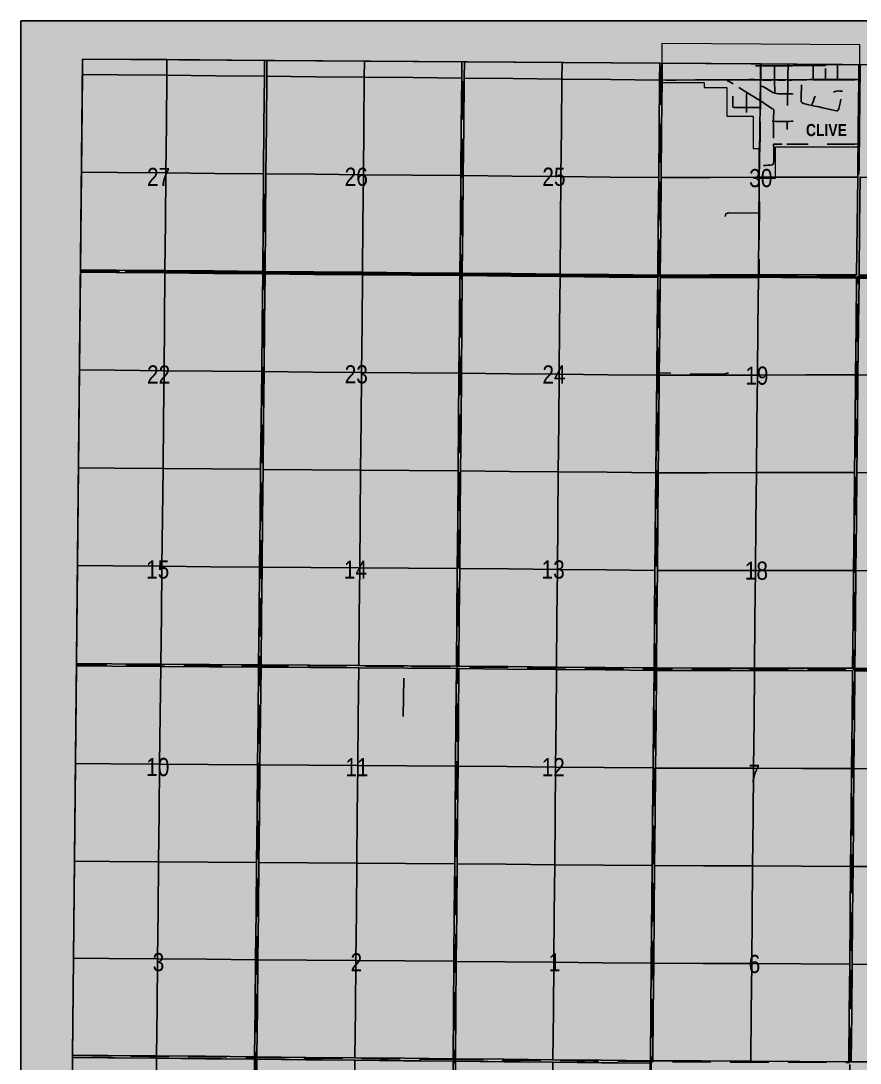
# Model space of a CAD drawing. Extents: x 337584 to 348172, y 5811293 to 5815472.
# Drawn here: x 343008 to 343700, y 5812193 to 5813052 of the extents above; entities that cross this region are included whole.
import ezdxf

# ---------------------------------------------------------------- set-up
doc = ezdxf.new("R2010")
doc.units = 0
doc.header["$LTSCALE"] = 5
doc.linetypes.add('DASHED2', pattern=[9.525, 6.35, -3.175])
for name, color, linetype in [('D-TXT', 6, 'Continuous'), ('Quarters', 8, 'Continuous'), ('RoadSeg', 57, 'DASHED2'), ('ROUTE-MAP-HWY', 2, 'Continuous'), ('ROUTE-MAP-TOWN-H', 50, 'Continuous'), ('S-7', 6, 'Continuous'), ('Townships', 57, 'Continuous')]:
    doc.layers.add(name, color=color, linetype=linetype)
doc.layers.add('ROUTE-MAP-BACKGROUND-H', color=7, linetype='Continuous', true_color=0xf0ebff)
doc.layers.add('ROUTE-MAP-TOWN-BDY', color=3, linetype='Continuous', lineweight=0)
doc.styles.add('120', font='ARIALN.TTF', dxfattribs={"height": 13})
doc.styles.add('BOLD', font='ARIALNB.TTF')

msp = doc.modelspace()

# ---------------------------------------------------------------- hatches: boundary and pattern name
at = {"layer": 'ROUTE-MAP-BACKGROUND-H'}
h = msp.add_hatch(color=256, dxfattribs=at)
h.dxf.hatch_style = 1
h.paths.add_polyline_path([(343008.474, 5813051.916), (345715.945, 5813051.916), (345715.945, 5811576.625), (343008.474, 5811576.625)])
at = {"layer": 'ROUTE-MAP-TOWN-H'}
h = msp.add_hatch(color=256, dxfattribs=at)
h.dxf.hatch_style = 1
h.paths.add_polyline_path([(343536.593, 5813033.176), (343536.249, 5813001.161), (343571.386, 5813001.161), (343571.386, 5812997.03), (343589.988, 5812997.03), (343589.988, 5812973.276), (343611.69, 5812973.276), (343611.69, 5812946.769), (343616.513, 5812946.769), (343616.513, 5812922.327), (343630.292, 5812922.327), (343630.292, 5812948.146), (343699.533, 5812948.146), (343699.533, 5813032.143)])

# ---------------------------------------------------------------- linework, layer by layer
at = {"layer": 'Quarters'}
for points in [[(343128.811, 5813019.921), (343128.71, 5813007.034), (343088.53, 5813007.433), (343059.134, 5813007.726), (343059.26, 5813020.43)], [(343209.206, 5813019.333), (343209.101, 5813006.251), (343168.906, 5813006.642), (343128.71, 5813007.034), (343128.811, 5813019.921)], [(343291.509, 5813018.731), (343291.389, 5813005.498), (343251.25, 5813005.865), (343211.11, 5813006.232), (343211.214, 5813019.318)], [(343371.837, 5813018.144), (343371.708, 5813004.781), (343331.549, 5813005.139), (343291.389, 5813005.498), (343291.509, 5813018.731)], [(343454.364, 5813017.54), (343454.235, 5813003.931), (343413.977, 5813004.346), (343373.718, 5813004.76), (343373.848, 5813018.129)], [(343534.871, 5813016.951), (343534.746, 5813003.1), (343494.491, 5813003.516), (343454.235, 5813003.931), (343454.364, 5813017.54)], [(343617.86, 5813016.344), (343617.789, 5813003.356), (343577.272, 5813003.231), (343536.754, 5813003.106), (343536.88, 5813016.936)], [(343698.931, 5813015.751), (343698.819, 5813003.561), (343658.304, 5813003.458), (343617.789, 5813003.356), (343617.86, 5813016.344)], [(343128.327, 5812966.791), (343127.944, 5812926.549), (343087.81, 5812926.942), (343058.333, 5812927.231), (343059.134, 5813007.726), (343088.53, 5813007.433), (343128.71, 5813007.034)], [(343208.747, 5812966.005), (343208.392, 5812925.76), (343168.168, 5812926.155), (343127.944, 5812926.549), (343128.327, 5812966.791), (343128.71, 5813007.034), (343168.906, 5813006.642), (343209.101, 5813006.251)], [(343291.027, 5812965.273), (343290.664, 5812925.049), (343250.533, 5812925.396), (343210.402, 5812925.743), (343210.756, 5812965.987), (343211.11, 5813006.232), (343251.25, 5813005.865), (343291.389, 5813005.498)], [(343371.317, 5812964.568), (343370.926, 5812924.355), (343330.795, 5812924.702), (343290.664, 5812925.049), (343291.027, 5812965.273), (343291.389, 5813005.498), (343331.549, 5813005.139), (343371.708, 5813004.781)], [(343453.85, 5812963.74), (343453.465, 5812923.549), (343413.201, 5812923.942), (343372.936, 5812924.335), (343373.327, 5812964.548), (343373.718, 5813004.76), (343413.977, 5813004.346), (343454.235, 5813003.931)], [(343534.373, 5812962.931), (343534.001, 5812922.762), (343493.733, 5812923.155), (343453.465, 5812923.549), (343453.85, 5812963.74), (343454.235, 5813003.931), (343494.491, 5813003.516), (343534.746, 5813003.1)], [(343617.316, 5812963.145), (343616.842, 5812922.934), (343576.427, 5812922.85), (343536.011, 5812922.766), (343536.383, 5812962.936), (343536.754, 5813003.106), (343577.272, 5813003.231), (343617.789, 5813003.356)], [(343698.363, 5812963.332), (343697.906, 5812923.103), (343657.374, 5812923.018), (343616.842, 5812922.934), (343617.316, 5812963.145), (343617.789, 5813003.356), (343658.304, 5813003.458), (343698.819, 5813003.561)], [(343127.564, 5812886.314), (343127.184, 5812846.08), (343086.916, 5812846.475), (343057.532, 5812846.764), (343058.333, 5812927.231), (343087.81, 5812926.942), (343127.944, 5812926.549)], [(343208.057, 5812885.524), (343207.722, 5812845.289), (343167.453, 5812845.684), (343127.184, 5812846.08), (343127.564, 5812886.314), (343127.944, 5812926.549), (343168.168, 5812926.155), (343208.392, 5812925.76)], [(343290.301, 5812884.825), (343289.938, 5812844.601), (343249.835, 5812844.936), (343209.732, 5812845.272), (343210.067, 5812885.507), (343210.402, 5812925.743), (343250.533, 5812925.396), (343290.664, 5812925.049)], [(343370.534, 5812884.142), (343370.143, 5812843.929), (343330.041, 5812844.265), (343289.938, 5812844.601), (343290.301, 5812884.825), (343290.664, 5812925.049), (343330.795, 5812924.702), (343370.926, 5812924.355)], [(343453.08, 5812883.333), (343452.695, 5812843.118), (343412.424, 5812843.513), (343372.154, 5812843.909), (343372.545, 5812884.122), (343372.936, 5812924.335), (343413.201, 5812923.942), (343453.465, 5812923.549)], [(343533.618, 5812882.544), (343533.236, 5812842.326), (343492.965, 5812842.722), (343452.695, 5812843.118), (343453.08, 5812883.333), (343453.465, 5812923.549), (343493.733, 5812923.155), (343534.001, 5812922.762)], [(343616.487, 5812882.697), (343616.132, 5812842.461), (343575.689, 5812842.395), (343535.246, 5812842.329), (343535.629, 5812882.548), (343536.011, 5812922.766), (343576.427, 5812922.85), (343616.842, 5812922.934)], [(343697.462, 5812882.843), (343697.017, 5812842.583), (343656.575, 5812842.522), (343616.132, 5812842.461), (343616.487, 5812882.697), (343616.842, 5812922.934), (343657.374, 5812923.018), (343697.906, 5812923.103)], [(343779.89, 5812882.14), (343779.482, 5812841.941), (343739.255, 5812842.254), (343699.028, 5812842.567), (343699.472, 5812882.825), (343699.916, 5812923.084), (343740.107, 5812922.711), (343780.299, 5812922.339)], [(343126.814, 5812803.755), (343126.463, 5812763.44), (343086.262, 5812763.799), (343056.709, 5812764.063), (343057.512, 5812844.754), (343086.893, 5812844.465), (343127.165, 5812844.07)], [(343207.284, 5812803), (343206.863, 5812762.722), (343166.663, 5812763.081), (343126.463, 5812763.44), (343126.814, 5812803.755), (343127.165, 5812844.07), (343167.435, 5812843.674), (343207.705, 5812843.278)], [(343289.149, 5812762.064), (343249.011, 5812762.385), (343208.874, 5812762.706), (343209.295, 5812802.983), (343209.716, 5812843.261), (343249.818, 5812842.926), (343289.92, 5812842.59), (343289.534, 5812802.327)], [(343369.774, 5812801.67), (343369.425, 5812761.422), (343329.287, 5812761.743), (343289.149, 5812762.064), (343289.534, 5812802.327), (343289.92, 5812842.59), (343330.022, 5812842.254), (343370.124, 5812841.918)], [(343452.303, 5812800.841), (343451.931, 5812760.574), (343411.683, 5812760.988), (343371.435, 5812761.401), (343371.785, 5812801.65), (343372.134, 5812841.899), (343412.405, 5812841.503), (343452.675, 5812841.107)], [(343532.807, 5812800.032), (343532.398, 5812759.748), (343492.164, 5812760.161), (343451.931, 5812760.574), (343452.303, 5812800.841), (343452.675, 5812841.107), (343492.946, 5812840.711), (343533.216, 5812840.315)], [(343615.703, 5812800.173), (343615.292, 5812759.896), (343574.85, 5812759.824), (343534.408, 5812759.752), (343534.817, 5812800.035), (343535.227, 5812840.319), (343575.671, 5812840.385), (343616.114, 5812840.451)], [(343696.56, 5812800.308), (343696.126, 5812760.044), (343655.709, 5812759.97), (343615.292, 5812759.896), (343615.703, 5812800.173), (343616.114, 5812840.451), (343656.555, 5812840.511), (343696.995, 5812840.573)], [(343779.067, 5812799.689), (343778.673, 5812759.45), (343738.405, 5812759.739), (343698.136, 5812760.029), (343698.572, 5812800.292), (343699.007, 5812840.554), (343739.234, 5812840.242), (343779.461, 5812839.929)], [(343126.112, 5812723.125), (343125.761, 5812682.811), (343085.631, 5812683.133), (343055.906, 5812683.372), (343056.709, 5812764.063), (343086.262, 5812763.799), (343126.463, 5812763.44)], [(343206.442, 5812722.444), (343206.021, 5812682.166), (343165.891, 5812682.488), (343125.761, 5812682.811), (343126.112, 5812723.125), (343126.463, 5812763.44), (343166.663, 5812763.081), (343206.863, 5812762.722)], [(343288.764, 5812721.801), (343288.378, 5812681.538), (343248.205, 5812681.844), (343208.032, 5812682.15), (343208.453, 5812722.428), (343208.874, 5812762.706), (343249.011, 5812762.385), (343289.149, 5812762.064)], [(343289.149, 5812762.064), (343329.287, 5812761.743), (343369.425, 5812761.422), (343369.075, 5812721.174), (343368.726, 5812680.925), (343328.552, 5812681.232), (343288.378, 5812681.538), (343288.764, 5812721.801)], [(343451.559, 5812720.338), (343451.187, 5812680.101), (343410.962, 5812680.503), (343370.736, 5812680.905), (343371.086, 5812721.153), (343371.435, 5812761.401), (343411.683, 5812760.988), (343451.931, 5812760.574)], [(343532.018, 5812719.522), (343531.639, 5812679.297), (343491.413, 5812679.699), (343451.187, 5812680.101), (343451.559, 5812720.338), (343451.931, 5812760.574), (343492.164, 5812760.161), (343532.398, 5812759.748)], [(343614.878, 5812719.656), (343614.465, 5812679.416), (343574.057, 5812679.358), (343533.649, 5812679.3), (343534.029, 5812719.525), (343534.408, 5812759.752), (343574.85, 5812759.824), (343615.292, 5812759.896)], [(343695.707, 5812719.78), (343695.289, 5812679.516), (343654.877, 5812679.466), (343614.465, 5812679.416), (343614.878, 5812719.656), (343615.292, 5812759.896), (343655.709, 5812759.97), (343696.126, 5812760.044)], [(343778.281, 5812719.209), (343777.888, 5812678.967), (343737.594, 5812679.235), (343697.299, 5812679.502), (343697.718, 5812719.766), (343698.136, 5812760.029), (343738.405, 5812759.739), (343778.673, 5812759.45)], [(343125.242, 5812642.516), (343124.723, 5812602.221), (343084.495, 5812602.527), (343055.104, 5812602.751), (343055.906, 5812683.372), (343085.631, 5812683.133), (343125.761, 5812682.811)], [(343205.6, 5812641.887), (343205.18, 5812601.609), (343164.951, 5812601.915), (343124.723, 5812602.221), (343125.242, 5812642.516), (343125.761, 5812682.811), (343165.891, 5812682.488), (343206.021, 5812682.166)], [(343287.993, 5812641.275), (343287.608, 5812601.012), (343247.399, 5812601.303), (343207.19, 5812601.595), (343207.611, 5812641.872), (343208.032, 5812682.15), (343248.205, 5812681.844), (343288.378, 5812681.538)], [(343368.376, 5812640.677), (343368.026, 5812600.429), (343327.817, 5812600.72), (343287.608, 5812601.012), (343287.993, 5812641.275), (343288.378, 5812681.538), (343328.552, 5812681.232), (343368.726, 5812680.925)], [(343450.823, 5812639.865), (343450.459, 5812599.628), (343410.248, 5812600.019), (343370.037, 5812600.409), (343370.386, 5812640.657), (343370.736, 5812680.905), (343410.962, 5812680.503), (343451.187, 5812680.101)], [(343531.26, 5812639.072), (343530.882, 5812598.847), (343490.67, 5812599.237), (343450.459, 5812599.628), (343450.823, 5812639.865), (343451.187, 5812680.101), (343491.413, 5812679.699), (343531.639, 5812679.297)], [(343614.07, 5812639.127), (343613.675, 5812598.838), (343573.284, 5812598.842), (343532.892, 5812598.847), (343533.271, 5812639.073), (343533.649, 5812679.3), (343574.057, 5812679.358), (343614.465, 5812679.416)], [(343694.871, 5812639.165), (343694.453, 5812598.815), (343654.064, 5812598.826), (343613.675, 5812598.838), (343614.07, 5812639.127), (343614.465, 5812679.416), (343654.877, 5812679.466), (343695.289, 5812679.516)], [(343777.497, 5812638.641), (343777.106, 5812598.315), (343736.785, 5812598.56), (343696.464, 5812598.805), (343696.881, 5812639.153), (343697.299, 5812679.502), (343737.594, 5812679.235), (343777.888, 5812678.967)], [(343124.204, 5812561.926), (343123.686, 5812521.632), (343083.359, 5812521.921), (343054.301, 5812522.13), (343055.104, 5812602.751), (343084.495, 5812602.527), (343124.723, 5812602.221)], [(343204.759, 5812561.331), (343204.338, 5812521.053), (343164.012, 5812521.342), (343123.686, 5812521.632), (343124.204, 5812561.926), (343124.723, 5812602.221), (343164.951, 5812601.915), (343205.18, 5812601.609)], [(343287.222, 5812560.749), (343286.837, 5812520.486), (343246.593, 5812520.762), (343206.348, 5812521.039), (343206.769, 5812561.317), (343207.19, 5812601.595), (343247.399, 5812601.303), (343287.608, 5812601.012)], [(343367.677, 5812560.181), (343367.327, 5812519.932), (343327.082, 5812520.209), (343286.837, 5812520.486), (343287.222, 5812560.749), (343287.608, 5812601.012), (343327.817, 5812600.72), (343368.026, 5812600.429)], [(343450.095, 5812559.391), (343449.73, 5812519.155), (343409.534, 5812519.534), (343369.338, 5812519.913), (343369.687, 5812560.161), (343370.037, 5812600.409), (343410.248, 5812600.019), (343450.459, 5812599.628)], [(343530.503, 5812558.623), (343530.126, 5812518.398), (343489.928, 5812518.776), (343449.73, 5812519.155), (343450.095, 5812559.391), (343450.459, 5812599.628), (343490.67, 5812599.237), (343530.882, 5812598.847)], [(343613.278, 5812558.552), (343612.881, 5812518.267), (343572.508, 5812518.331), (343532.136, 5812518.395), (343532.514, 5812558.621), (343532.892, 5812598.847), (343573.284, 5812598.842), (343613.675, 5812598.838)], [(343694.035, 5812558.469), (343693.616, 5812518.124), (343653.248, 5812518.195), (343612.881, 5812518.267), (343613.278, 5812558.552), (343613.675, 5812598.838), (343654.064, 5812598.826), (343694.453, 5812598.815)], [(343777.106, 5812598.315), (343776.714, 5812557.991), (343776.321, 5812517.667), (343735.974, 5812517.89), (343695.626, 5812518.113), (343696.045, 5812558.459), (343696.464, 5812598.805), (343736.785, 5812598.56)], [(343123.66, 5812519.621), (343123.243, 5812479.36), (343122.826, 5812439.099), (343082.5, 5812439.403), (343053.48, 5812439.621), (343054.281, 5812520.12), (343083.329, 5812519.911)], [(343122.826, 5812439.099), (343123.243, 5812479.36), (343123.66, 5812519.621), (343163.988, 5812519.332), (343204.317, 5812519.042), (343203.896, 5812478.764), (343203.475, 5812438.486), (343163.15, 5812438.792)], [(343286.433, 5812478.212), (343286.047, 5812437.95), (343245.766, 5812438.211), (343205.485, 5812438.473), (343205.906, 5812478.751), (343206.327, 5812519.029), (343246.573, 5812518.752), (343286.818, 5812518.475)], [(343366.96, 5812477.674), (343366.611, 5812437.426), (343326.329, 5812437.687), (343286.047, 5812437.95), (343286.433, 5812478.212), (343286.818, 5812518.475), (343327.064, 5812518.199), (343367.31, 5812517.922)], [(343449.348, 5812476.907), (343448.984, 5812436.671), (343408.803, 5812437.039), (343368.621, 5812437.407), (343368.971, 5812477.655), (343369.32, 5812517.903), (343409.516, 5812517.524), (343449.712, 5812517.144)], [(343529.728, 5812476.16), (343529.348, 5812435.931), (343489.166, 5812436.301), (343448.984, 5812436.671), (343449.348, 5812476.907), (343449.712, 5812517.144), (343489.91, 5812516.766), (343530.107, 5812516.388)], [(343612.482, 5812475.976), (343612.102, 5812435.695), (343571.731, 5812435.81), (343531.359, 5812435.925), (343531.738, 5812476.155), (343532.117, 5812516.385), (343572.49, 5812516.321), (343612.862, 5812516.257)], [(343692.841, 5812435.463), (343652.472, 5812435.579), (343612.102, 5812435.695), (343612.482, 5812475.976), (343612.862, 5812516.257), (343653.228, 5812516.185), (343693.595, 5812516.113), (343693.218, 5812475.788)], [(343775.931, 5812475.341), (343775.56, 5812435.025), (343735.206, 5812435.238), (343694.851, 5812435.452), (343695.228, 5812475.777), (343695.605, 5812516.102), (343735.954, 5812515.88), (343776.302, 5812515.658)], [(343122.413, 5812398.837), (343122, 5812358.576), (343081.679, 5812358.899), (343052.679, 5812359.131), (343053.48, 5812439.621), (343082.5, 5812439.403), (343122.826, 5812439.099)], [(343203.054, 5812398.208), (343202.633, 5812357.93), (343162.317, 5812358.253), (343122, 5812358.576), (343122.413, 5812398.837), (343122.826, 5812439.099), (343163.15, 5812438.792), (343203.475, 5812438.486)], [(343285.662, 5812397.686), (343285.277, 5812357.423), (343244.96, 5812357.671), (343204.643, 5812357.918), (343205.064, 5812398.195), (343205.485, 5812438.473), (343245.766, 5812438.211), (343286.047, 5812437.95)], [(343366.261, 5812397.177), (343365.912, 5812356.929), (343325.594, 5812357.176), (343285.277, 5812357.423), (343285.662, 5812397.686), (343286.047, 5812437.95), (343326.329, 5812437.687), (343366.611, 5812437.426)], [(343448.62, 5812396.434), (343448.256, 5812356.197), (343408.089, 5812356.554), (343367.922, 5812356.911), (343368.272, 5812397.159), (343368.621, 5812437.407), (343408.803, 5812437.039), (343448.984, 5812436.671)], [(343528.968, 5812395.704), (343528.588, 5812355.477), (343488.422, 5812355.837), (343448.256, 5812356.197), (343448.62, 5812396.434), (343448.984, 5812436.671), (343489.166, 5812436.301), (343529.348, 5812435.931)], [(343611.723, 5812395.418), (343611.344, 5812355.141), (343570.97, 5812355.305), (343530.596, 5812355.468), (343530.977, 5812395.697), (343531.359, 5812435.925), (343571.731, 5812435.81), (343612.102, 5812435.695)], [(343692.841, 5812435.463), (343692.464, 5812395.138), (343692.087, 5812354.812), (343651.715, 5812354.977), (343611.344, 5812355.141), (343611.723, 5812395.418), (343612.102, 5812435.695), (343652.472, 5812435.579)], [(343775.189, 5812394.708), (343774.818, 5812354.391), (343734.458, 5812354.596), (343694.097, 5812354.802), (343694.474, 5812395.127), (343694.851, 5812435.452), (343735.206, 5812435.238), (343775.56, 5812435.025)], [(343121.587, 5812318.576), (343121.174, 5812278.576), (343080.865, 5812278.935), (343051.884, 5812279.193), (343052.679, 5812359.131), (343081.679, 5812358.899), (343122, 5812358.576)], [(343202.215, 5812317.894), (343201.796, 5812277.857), (343161.485, 5812278.217), (343121.174, 5812278.576), (343121.587, 5812318.576), (343122, 5812358.576), (343162.317, 5812358.253), (343202.633, 5812357.93)], [(343284.893, 5812317.311), (343284.51, 5812277.198), (343244.158, 5812277.52), (343203.807, 5812277.841), (343204.225, 5812317.879), (343204.643, 5812357.918), (343244.96, 5812357.671), (343285.277, 5812357.423)], [(343284.51, 5812277.198), (343284.893, 5812317.311), (343285.277, 5812357.423), (343325.594, 5812357.176), (343365.912, 5812356.929), (343365.563, 5812316.741), (343365.214, 5812276.554), (343324.862, 5812276.876)], [(343447.892, 5812315.991), (343447.529, 5812275.784), (343407.377, 5812276.16), (343367.224, 5812276.535), (343367.573, 5812316.723), (343367.922, 5812356.911), (343408.089, 5812356.554), (343448.256, 5812356.197)], [(343528.209, 5812315.252), (343527.83, 5812275.027), (343487.68, 5812275.406), (343447.529, 5812275.784), (343447.892, 5812315.991), (343448.256, 5812356.197), (343488.422, 5812355.837), (343528.588, 5812355.477)], [(343610.966, 5812314.901), (343610.587, 5812274.661), (343570.214, 5812274.839), (343529.84, 5812275.018), (343530.218, 5812315.243), (343530.596, 5812355.468), (343570.97, 5812355.305), (343611.344, 5812355.141)], [(343691.71, 5812314.558), (343691.334, 5812274.304), (343650.96, 5812274.482), (343610.587, 5812274.661), (343610.966, 5812314.901), (343611.344, 5812355.141), (343651.715, 5812354.977), (343692.087, 5812354.812)], [(343774.818, 5812354.391), (343774.446, 5812314.101), (343774.074, 5812273.812), (343733.709, 5812274.052), (343693.344, 5812274.292), (343693.721, 5812314.547), (343694.097, 5812354.802), (343734.458, 5812354.596)], [(343120.762, 5812238.617), (343120.349, 5812198.657), (343080.047, 5812199.013), (343051.089, 5812199.269), (343051.884, 5812279.193), (343080.865, 5812278.935), (343121.174, 5812278.576)], [(343201.378, 5812237.821), (343200.96, 5812197.785), (343160.655, 5812198.221), (343120.349, 5812198.657), (343120.762, 5812238.617), (343121.174, 5812278.576), (343161.485, 5812278.217), (343201.796, 5812277.857)], [(343284.51, 5812277.198), (343284.126, 5812237.085), (343283.743, 5812196.973), (343243.357, 5812197.369), (343202.971, 5812197.766), (343203.389, 5812237.803), (343203.807, 5812277.841), (343244.158, 5812277.52)], [(343364.865, 5812236.367), (343364.517, 5812196.179), (343324.13, 5812196.576), (343283.743, 5812196.973), (343284.126, 5812237.085), (343284.51, 5812277.198), (343324.862, 5812276.876), (343365.214, 5812276.554)], [(343447.166, 5812235.578), (343446.803, 5812195.371), (343406.665, 5812195.766), (343366.527, 5812196.16), (343366.876, 5812236.347), (343367.224, 5812276.535), (343407.377, 5812276.16), (343447.529, 5812275.784)], [(343527.454, 5812234.805), (343527.078, 5812194.583), (343486.941, 5812194.977), (343446.803, 5812195.371), (343447.166, 5812235.578), (343447.529, 5812275.784), (343487.68, 5812275.406), (343527.83, 5812275.027)], [(343610.211, 5812234.423), (343609.835, 5812194.185), (343569.462, 5812194.379), (343529.089, 5812194.573), (343529.465, 5812234.795), (343529.84, 5812275.018), (343570.214, 5812274.839), (343610.587, 5812274.661)], [(343690.957, 5812234.05), (343690.581, 5812193.796), (343650.208, 5812193.99), (343609.835, 5812194.185), (343610.211, 5812234.423), (343610.587, 5812274.661), (343650.96, 5812274.482), (343691.334, 5812274.304)], [(343773.703, 5812233.605), (343773.332, 5812193.397), (343732.962, 5812193.592), (343692.592, 5812193.786), (343692.968, 5812234.039), (343693.344, 5812274.292), (343733.709, 5812274.052), (343774.074, 5812273.812)], [(343119.887, 5812156.266), (343119.445, 5812115.885), (343079.138, 5812116.334), (343050.267, 5812116.655), (343051.069, 5812197.259), (343080.027, 5812197.003), (343120.329, 5812196.647)], [(343200.501, 5812155.381), (343200.062, 5812114.988), (343159.753, 5812115.436), (343119.445, 5812115.885), (343119.887, 5812156.266), (343120.329, 5812196.647), (343160.634, 5812196.211), (343200.939, 5812195.775)], [(343283.285, 5812154.643), (343282.846, 5812114.323), (343242.459, 5812114.647), (343202.072, 5812114.972), (343202.511, 5812155.363), (343202.949, 5812195.755), (343243.337, 5812195.359), (343283.724, 5812194.962)], [(343364.06, 5812153.922), (343363.622, 5812113.674), (343323.234, 5812113.999), (343282.846, 5812114.323), (343283.285, 5812154.643), (343283.724, 5812194.962), (343324.112, 5812194.566), (343364.499, 5812194.169)], [(343446.369, 5812153.118), (343445.953, 5812112.876), (343405.792, 5812113.265), (343365.632, 5812113.654), (343366.071, 5812153.902), (343366.51, 5812194.149), (343406.647, 5812193.755), (343446.785, 5812193.361)], [(343526.666, 5812152.335), (343526.273, 5812112.097), (343486.113, 5812112.486), (343445.953, 5812112.876), (343446.369, 5812153.118), (343446.785, 5812193.361), (343486.922, 5812192.967), (343527.06, 5812192.573)]]:
    msp.add_lwpolyline(points, close=True, dxfattribs=at)
at = {"layer": 'RoadSeg', "flags": 128}
for points in [[(343591.574, 5812761.648), (343588.597, 5812760.774), (343575.002, 5812760.633), (343533.381, 5812761.69), (343533.962, 5812803.861), (343534.11, 5812829.84), (343534.085, 5812841.352), (343498.401, 5812841.641), (343405.074, 5812842.469), (343371.211, 5812842.766), (343371.839, 5812911.817), (343372.079, 5812940.041), (343372.874, 5813018.136)], [(343620.396, 5812932.566), (343621.921, 5812932.689), (343623.969, 5812932.813), (343625.799, 5812932.842), (343627.348, 5812933.26), (343628.591, 5812934.052), (343628.695, 5812936.813), (343628.708, 5812942.084), (343628.75, 5812946.831), (343628.663, 5812950.217), (343630.404, 5812950.23), (343633.08, 5812950.227), (343637.252, 5812950.224), (343639.445, 5812950.225), (343639.495, 5812952.084), (343639.626, 5812954.879), (343639.646, 5812957.658), (343639.671, 5812960.67), (343639.659, 5812964.189), (343639.751, 5812966.428), (343639.814, 5812968.956), (343636.896, 5812968.944), (343633.972, 5812968.996), (343631.136, 5812969.031), (343628.598, 5812969.116), (343628.548, 5812965.74), (343628.617, 5812961.783), (343628.595, 5812958.496), (343628.561, 5812954.873), (343628.576, 5812952.47), (343628.663, 5812950.217), (343617.369, 5812950.335), (343616.713, 5812922.933), (343616.724, 5812916.418), (343617.002, 5812905.004), (343616.919, 5812893.4), (343616.831, 5812881.01), (343616.746, 5812868.882), (343616.703, 5812860.46), (343616.66, 5812848.203), (343616.672, 5812841.312), (343598.936, 5812841.426), (343569.179, 5812841.375), (343534.085, 5812841.352), (343534.389, 5812856.557), (343534.696, 5812884.311), (343535.363, 5812948.13), (343535.615, 5812981.018), (343535.817, 5813002.099), (343535.826, 5813003.322), (343535.968, 5813016.943)], [(343613.674, 5813014.875), (343615.294, 5813014.863), (343616.899, 5813014.865), (343618.127, 5813014.977), (343618.128, 5813010.588), (343618.09, 5813007.318), (343618.098, 5813003.147), (343613.016, 5813003.453), (343610.138, 5813003.48), (343608.504, 5813003.593)], [(343629.313, 5813003.199), (343629.306, 5813004.301), (343629.296, 5813006.688), (343629.342, 5813009.585), (343629.404, 5813011.501), (343629.46, 5813013.025), (343629.492, 5813014.852), (343627.934, 5813014.876), (343627.04, 5813014.872), (343625.101, 5813014.855), (343622.167, 5813014.869), (343619.767, 5813014.899), (343618.127, 5813014.977), (343618.144, 5813016.342)], [(343640.365, 5813003.022), (343640.381, 5813004.305), (343640.42, 5813009.269), (343640.487, 5813012.988), (343640.517, 5813014.906), (343639.13, 5813014.889), (343636.638, 5813014.856), (343634.08, 5813014.855), (343631.476, 5813014.889), (343629.492, 5813014.852)], [(343651.354, 5813016.099), (343651.401, 5813015.103), (343649.073, 5813015.043), (343646.381, 5813014.966), (343643.804, 5813014.903), (343641.3, 5813014.928), (343640.517, 5813014.906), (343640.495, 5813016.178)], [(343671.309, 5813003.252), (343669.216, 5813003.226), (343666.543, 5813003.196), (343662.694, 5813003.202), (343661.174, 5813003.222), (343661.317, 5813005.896), (343661.237, 5813008.022), (343661.162, 5813010.404), (343661.085, 5813012.765), (343661.159, 5813015.097), (343658.802, 5813015.103), (343655.923, 5813015.098), (343653.287, 5813015.119), (343651.401, 5813015.103), (343651.408, 5813014.011), (343651.441, 5813012.312), (343651.415, 5813010.823), (343651.344, 5813009.201), (343651.391, 5813006.611), (343651.454, 5813004.999), (343651.559, 5813003.255), (343651.363, 5812988.711), (343651.327, 5812986.176), (343651.428, 5812985.189), (343652.161, 5812984.298), (343653.294, 5812983.749), (343655.397, 5812983.271), (343657.645, 5812982.788), (343660.186, 5812982.219), (343660.515, 5812983.407), (343661.126, 5812985.081), (343662.107, 5812988.005), (343662.74, 5812989.743), (343663.23, 5812990.459), (343663.534, 5812990.685), (343663.976, 5812990.86), (343664.987, 5812990.797), (343666.416, 5812990.834), (343669.059, 5812991.255), (343671.015, 5812991.712), (343674.924, 5812992.663), (343678.65, 5812993.511), (343680.357, 5812993.885), (343681.937, 5812994.086), (343683.319, 5812994.019), (343684.515, 5812993.988), (343685.509, 5812993.994)], [(343660.186, 5812982.219), (343662.824, 5812981.643), (343666.068, 5812980.924), (343669.239, 5812980.245), (343672.769, 5812979.433), (343675.586, 5812978.789), (343679.187, 5812977.944), (343680.328, 5812977.623), (343680.785, 5812977.569), (343681.219, 5812977.67), (343681.623, 5812977.929), (343681.937, 5812978.332), (343682.274, 5812979.552), (343682.575, 5812980.878), (343683.326, 5812984.031), (343684.302, 5812988.177), (343685.031, 5812991.54), (343685.364, 5812993.185), (343685.509, 5812993.994), (343685.781, 5812995.672), (343685.967, 5812997.432), (343686.02, 5812998.386), (343686.076, 5813000.996), (343686.108, 5813003.312), (343688.344, 5813003.335), (343689.343, 5813003.347), (343692.411, 5813003.38), (343695.651, 5813003.357), (343698.849, 5813003.525), (343699.801, 5813003.53), (343699.909, 5813015.744)], [(343661.204, 5813016.027), (343661.159, 5813015.097), (343663.823, 5813015.083), (343666.919, 5813015.069), (343669.712, 5813015.105), (343671.36, 5813015.105), (343671.371, 5813015.953)], [(343681.252, 5813015.88), (343681.251, 5813014.73), (343681.269, 5813009.155), (343681.355, 5813005.875), (343681.242, 5813003.351), (343676.212, 5813003.296), (343673.372, 5813003.28), (343671.309, 5813003.252), (343671.256, 5813006.356), (343671.314, 5813008.56), (343671.388, 5813011.705), (343671.36, 5813015.105)], [(343595.215, 5813000.036), (343592.461, 5813001.666), (343590.66, 5813002.596), (343590.035, 5813002.876), (343588.709, 5813003.279), (343588.011, 5813003.343), (343586.553, 5813003.349), (343584.93, 5813003.35), (343582.222, 5813003.245), (343572.517, 5813003.239), (343564.312, 5813003.171), (343556.554, 5813003.162), (343547.813, 5813003.066), (343542.457, 5813003.141), (343539.883, 5813003.143), (343537.088, 5813003.167), (343535.826, 5813003.322)], [(343617.801, 5812980.486), (343615.972, 5812980.494), (343612.975, 5812980.494), (343609.246, 5812980.474), (343606.248, 5812980.487), (343602.963, 5812980.436), (343599.494, 5812980.388), (343597.254, 5812980.381), (343596.163, 5812980.48), (343595.375, 5812980.788), (343595.058, 5812981.114), (343595.009, 5812982.027), (343594.992, 5812983.819), (343595.045, 5812986.339), (343595.052, 5812990.329), (343595.03, 5812994.101), (343595.076, 5812996.835), (343595.215, 5813000.036), (343606.513, 5812992.969), (343616.469, 5812986.682), (343617.815, 5812985.887), (343617.782, 5812983.994), (343617.777, 5812982.106), (343617.801, 5812980.486), (343617.649, 5812977.333), (343617.534, 5812974.419), (343617.56, 5812971.432), (343617.601, 5812969.058), (343620.387, 5812969.064), (343623.248, 5812969.026), (343626.669, 5812969.072), (343628.598, 5812969.116), (343628.661, 5812974.093), (343628.696, 5812975.281), (343628.779, 5812976.853), (343628.754, 5812978.084), (343628.678, 5812978.564), (343628.337, 5812979.073), (343627.998, 5812979.259), (343627.295, 5812979.685), (343620.315, 5812984.359), (343619.684, 5812984.747), (343617.815, 5812985.887), (343617.899, 5812987.827), (343617.936, 5812991.512), (343617.971, 5812995.729), (343618.001, 5812998.184), (343618.05, 5813000.66), (343618.098, 5813003.147), (343619.62, 5813003.113), (343622.737, 5813003.079), (343626.659, 5813003.075), (343629.313, 5813003.199), (343629.52, 5812992.255), (343628.054, 5812992.845), (343626.583, 5812993.611), (343624.314, 5812994.98), (343622.166, 5812996.391), (343620.324, 5812997.57), (343619.227, 5812997.794), (343618.001, 5812998.184)], [(343699.801, 5813003.53), (343699.759, 5812998.767), (343699.642, 5812992.214), (343699.566, 5812977.992), (343699.423, 5812966.607), (343699.207, 5812958.225), (343699.132, 5812950.42), (343698.227, 5812950.416), (343695.41, 5812950.288), (343691.619, 5812950.266), (343686.441, 5812950.262), (343680.848, 5812950.168), (343673.621, 5812950.21), (343665.644, 5812950.218), (343658.373, 5812950.193), (343649.053, 5812950.187), (343643.192, 5812950.184), (343639.445, 5812950.225)], [(343644.846, 5812991.504), (343643.525, 5812991.607), (343641.815, 5812991.657), (343640.164, 5812991.685), (343640.233, 5812994.322), (343640.305, 5812997.062), (343640.33, 5813000.614), (343640.365, 5813003.022), (343643.695, 5813003.075), (343647.534, 5813003.179), (343649.899, 5813003.177), (343651.559, 5813003.255), (343654.195, 5813003.203), (343657.572, 5813003.199), (343661.174, 5813003.222)], [(343686.108, 5813003.312), (343683.437, 5813003.304), (343681.242, 5813003.351)], [(343606.317, 5812976.322), (343606.269, 5812978.29), (343606.248, 5812980.487), (343606.267, 5812981.596), (343606.286, 5812983.226), (343606.329, 5812985.988), (343606.423, 5812989.745), (343606.513, 5812992.969)], [(343640.005, 5812982.128), (343640.066, 5812984.547), (343640.097, 5812986.297), (343640.134, 5812988.52), (343640.146, 5812989.886), (343640.164, 5812991.685), (343634.458, 5812991.787), (343632.714, 5812991.873), (343631.055, 5812991.987), (343629.52, 5812992.255)], [(343617.369, 5812950.335), (343617.428, 5812953.572), (343617.477, 5812956.797), (343617.531, 5812960.976), (343617.576, 5812965.089), (343617.601, 5812969.058)], [(343644.802, 5812969.24), (343643.415, 5812969.172), (343641.33, 5812969.038), (343639.814, 5812968.956)], [(343698.763, 5812925.214), (343698.994, 5812930.934), (343699.062, 5812938.252), (343699.143, 5812944.187), (343699.137, 5812947.125), (343699.132, 5812950.42)], [(343324.267, 5812519.781), (343255.669, 5812520.062), (343205.656, 5812520.034), (343205.832, 5812547.706), (343206.077, 5812592.515), (343206.638, 5812638.515), (343207.248, 5812697.155), (343207.738, 5812744.031), (343208.098, 5812768.65), (343208.225, 5812798.456), (343208.722, 5812844.014), (343208.905, 5812852.029), (343209.071, 5812871.819), (343209.296, 5812887.286), (343209.461, 5812902.928), (343209.643, 5812915.198)], [(343588.746, 5812890.562), (343589.292, 5812892.675), (343591.466, 5812893.729), (343616.919, 5812893.4)], [(343051.084, 5812198.787), (343201.865, 5812197.153), (343252.67, 5812196.726), (343365.485, 5812195.554), (343365.453, 5812192.852), (343361.91, 5811871.303), (343524.872, 5811869.878), (343527.201, 5812129.339), (343527.253, 5812130.709), (343527.859, 5812191.822), (343527.909, 5812193.823), (343691.407, 5812193.119), (343691.341, 5812195.717), (343694.493, 5812516.957), (343531.291, 5812517.297), (343527.876, 5812195.121), (343527.909, 5812193.823), (343482.568, 5812194.277), (343480.135, 5812194.36), (343365.485, 5812195.554), (343365.448, 5812197.052), (343366.799, 5812302.773), (343366.876, 5812303.674), (343367.226, 5812353.577), (343367.258, 5812364.277), (343368.277, 5812519.183), (343371.211, 5812842.766), (343346.423, 5812843.007), (343249.835, 5812843.876), (343208.722, 5812844.014), (343142.782, 5812844.8), (343122.044, 5812845.002), (343057.522, 5812845.75)], [(343616.672, 5812841.312), (343622.908, 5812841.464), (343666.549, 5812841.516), (343698.127, 5812841.546), (343698.054, 5812844.898), (343698.041, 5812847.634), (343698.2, 5812849.745)], [(344023.489, 5812758.97), (344024.023, 5812780.93), (344024.369, 5812820.637), (344024.548, 5812838.565), (343927.854, 5812839.539), (343861.419, 5812839.989), (343842.337, 5812840.298), (343783.145, 5812840.815), (343723.088, 5812841.329), (343698.127, 5812841.546), (343698.001, 5812829.851), (343697.607, 5812803.188), (343697.295, 5812764.991), (343696.508, 5812689.426), (343695.636, 5812614.837), (343694.999, 5812535.228), (343694.866, 5812523.185), (343694.493, 5812516.957), (343858.132, 5812515.975), (343858.227, 5812518.285), (343858.142, 5812523.075), (343858.374, 5812545.913), (343858.732, 5812579.25), (343859.202, 5812612.922), (343859.283, 5812644.27), (343826.377, 5812644.645), (343820.759, 5812645.404)], [(343323.308, 5812478.262), (343324.267, 5812519.781), (343368.277, 5812519.183), (343531.291, 5812517.297), (343531.655, 5812549.167), (343532.146, 5812582.886), (343532.389, 5812618.892), (343532.708, 5812661.477), (343533.177, 5812715), (343533.381, 5812761.69)], [(343196.162, 5811646.426), (343197.282, 5811748.069), (343197.652, 5811784.019), (343197.991, 5811813.719), (343198.24, 5811833.4), (343198.312, 5811836.749), (343198.367, 5811840.12), (343198.716, 5811872.724), (343201.282, 5812124.648), (343201.913, 5812195.255), (343201.865, 5812197.153), (343201.805, 5812199.552), (343205.656, 5812520.034), (343167.027, 5812520.136), (343135.113, 5812520.538), (343076.909, 5812521.034), (343054.292, 5812521.197)], [(343736.889, 5812109.769), (343733.277, 5812110.278), (343690.674, 5812110.611), (343691.444, 5812191.62), (343691.407, 5812193.119), (343854.71, 5812192.21), (343854.754, 5812194.412), (343858.132, 5812515.975), (344021.469, 5812515.054), (344054.493, 5812515.176)]]:
    msp.add_lwpolyline(points, dxfattribs=at)
msp.add_lwpolyline([(343618.098, 5813003.147), (343619.62, 5813003.113), (343622.737, 5813003.079), (343626.659, 5813003.075), (343629.313, 5813003.199), (343629.306, 5813004.301), (343629.296, 5813006.688), (343629.342, 5813009.585), (343629.404, 5813011.501), (343629.46, 5813013.025), (343629.492, 5813014.852), (343631.476, 5813014.889), (343634.08, 5813014.855), (343636.638, 5813014.856), (343639.13, 5813014.889), (343640.517, 5813014.906), (343640.487, 5813012.988), (343640.42, 5813009.269), (343640.381, 5813004.305), (343640.365, 5813003.022), (343638.482, 5813003.049), (343635.915, 5813003.053), (343632.255, 5813003.05), (343629.313, 5813003.199), (343629.52, 5812992.255), (343628.054, 5812992.845), (343626.583, 5812993.611), (343624.314, 5812994.98), (343622.166, 5812996.391), (343620.324, 5812997.57), (343619.227, 5812997.794), (343618.001, 5812998.184), (343618.05, 5813000.66)], close=True, dxfattribs=at)
at = {"layer": 'ROUTE-MAP-BACKGROUND-H'}
msp.add_lwpolyline([(343008.474, 5813051.916), (345715.945, 5813051.916), (345715.945, 5811576.625), (343008.474, 5811576.625)], close=True, dxfattribs=at)
at = {"layer": 'ROUTE-MAP-HWY', "const_width": 1.999, "flags": 128}
msp.add_lwpolyline([(344541.691, 5812830.089), (344527.641, 5812833.046), (343094.176, 5812845.453)], dxfattribs=at)
at = {"layer": 'ROUTE-MAP-TOWN-BDY', "flags": 128}
msp.add_lwpolyline([(343536.593, 5813033.176), (343536.249, 5813001.161), (343571.386, 5813001.161), (343571.386, 5812997.03), (343589.988, 5812997.03), (343589.988, 5812973.276), (343611.69, 5812973.276), (343611.69, 5812946.769), (343616.513, 5812946.769), (343616.513, 5812922.327), (343630.292, 5812922.327), (343630.292, 5812948.146), (343699.533, 5812948.146), (343699.533, 5813032.143)], close=True, dxfattribs=at)
at = {"layer": 'Townships'}
for points in [[(343534.871, 5813016.951), (343534.746, 5813003.1), (343534.001, 5812922.762), (343533.236, 5812842.326), (343533.216, 5812840.315), (343532.398, 5812759.748), (343531.639, 5812679.297), (343530.882, 5812598.847), (343530.126, 5812518.398), (343530.107, 5812516.388), (343529.348, 5812435.931), (343528.588, 5812355.477), (343527.83, 5812275.027), (343527.078, 5812194.583), (343527.06, 5812192.573), (343446.785, 5812193.361), (343366.51, 5812194.149), (343364.499, 5812194.169), (343283.724, 5812194.962), (343202.949, 5812195.755), (343200.939, 5812195.775), (343120.329, 5812196.647), (343051.069, 5812197.259), (343059.26, 5813020.43)], [(343527.06, 5812192.573), (343526.273, 5812112.097), (343525.487, 5812031.621), (343524.701, 5811951.145), (343523.915, 5811870.669), (343523.896, 5811868.659), (343523.11, 5811788.183), (343522.325, 5811707.708), (343521.705, 5811644.062), (343045.598, 5811647.519), (343051.069, 5812197.259), (343120.329, 5812196.647), (343200.939, 5812195.775), (343202.949, 5812195.755), (343283.724, 5812194.962), (343364.499, 5812194.169), (343366.51, 5812194.149), (343446.785, 5812193.361)]]:
    msp.add_lwpolyline(points, close=True, dxfattribs=at)
msp.add_lwpolyline([(343527.06, 5812192.573), (343527.078, 5812194.583), (343527.83, 5812275.027), (343528.588, 5812355.477), (343529.348, 5812435.931), (343530.107, 5812516.388), (343530.126, 5812518.398), (343530.882, 5812598.847), (343531.639, 5812679.297), (343532.398, 5812759.748), (343533.216, 5812840.315), (343533.236, 5812842.326), (343534.001, 5812922.762), (343534.746, 5813003.1), (343534.871, 5813016.951), (344512.421, 5813009.801)], dxfattribs=at)

# ---------------------------------------------------------------- texts
at = {"layer": 'D-TXT', "insert": (343655.262, 5812966.884), "char_height": 9.9956, "attachment_point": 1, "rotation": 359.993809, "style": 'BOLD'}
msp.add_mtext_dynamic_manual_height_columns('CLIVE', width=32.58267, gutter_width=49.989, heights=[0], dxfattribs=at)
at = {"layer": 'S-7', "style": '120'}
for s, height, p in [('27', 14.9935, (343112.395, 5812915.736)), ('26', 14.9935, (343275.27, 5812915.863)), ('25', 14.9935, (343438.094, 5812915.863)), ('30', 14.9935, (343608.51, 5812914.796)), ('22', 14.9935, (343112.441, 5812752.86)), ('23', 14.9935, (343275.27, 5812752.988)), ('24', 14.9935, (343438.161, 5812752.86)), ('19', 14.9935, (343605.282, 5812751.92)), ('15', 14.9935, (343111.664, 5812592.124)), ('14', 14.9935, (343274.606, 5812591.996)), ('13', 14.9935, (343437.465, 5812592.124)), ('18', 14.9935, (343604.881, 5812591.125)), ('10', 14.9935, (343111.731, 5812429.249)), ('11', 14.9935, (343275.772, 5812429.121)), ('12', 14.9935, (343437.511, 5812429.121)), ('7', 14.993, (343607.99, 5812423.724)), ('3', 14.993, (343117.069, 5812268.385)), ('2', 14.993, (343280.093, 5812268.257)), ('1', 14.993, (343443.423, 5812268.257)), ('6', 14.993, (343608.077, 5812266.9))]:
    msp.add_text(s, height=height, dxfattribs=at).set_placement(p)

doc.saveas('drawing.dxf')
